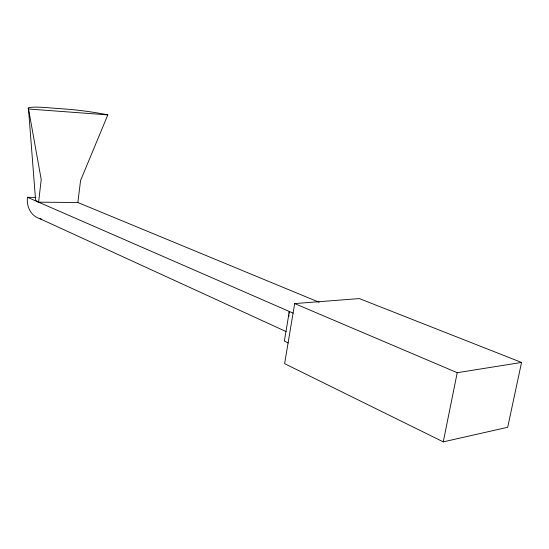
<?xml version="1.0" encoding="UTF-8"?>
<svg xmlns="http://www.w3.org/2000/svg" width="549" height="549" viewBox="0 0 549 549"><rect width="100%" height="100%" fill="white"/><g stroke="black" fill="none" stroke-linecap="round" stroke-linejoin="round"><path stroke-width="0.82" d="M77.855 202.506L38.602 202.169L41.223 179.557L28.534 109.011A38.457 3.781 7.7 0 1 50.796 107.954L63.471 108.922A37.806 3.685 7.8 0 1 107.824 114.885L80.566 180.525L77.855 202.506L319.161 302.273M294.683 303.576L284.615 363.664L443.263 441.856L507.681 427.3L521.55 362.443L359.348 298.581L294.683 303.576L457.214 372.702L521.55 362.443M443.263 441.856L457.214 372.702M41.292 219.01A22.399 19.05 -65.9 0 1 27.45 197.311L35.87 197.407M28.534 109.011L107.824 114.885M27.45 197.311L293.193 313.156M39.679 218.605L286.159 331.603M288.198 342.96L284.355 341.155L289.309 311.461A30.669 20.402 -67.4 0 0 289.055 313.184M28.424 107.995L35.555 199.699A23.024 4.152 6.9 0 0 38.602 202.169M288.788 316.615A30.669 20.402 -67.4 0 1 288.884 314.906"/></g></svg>
